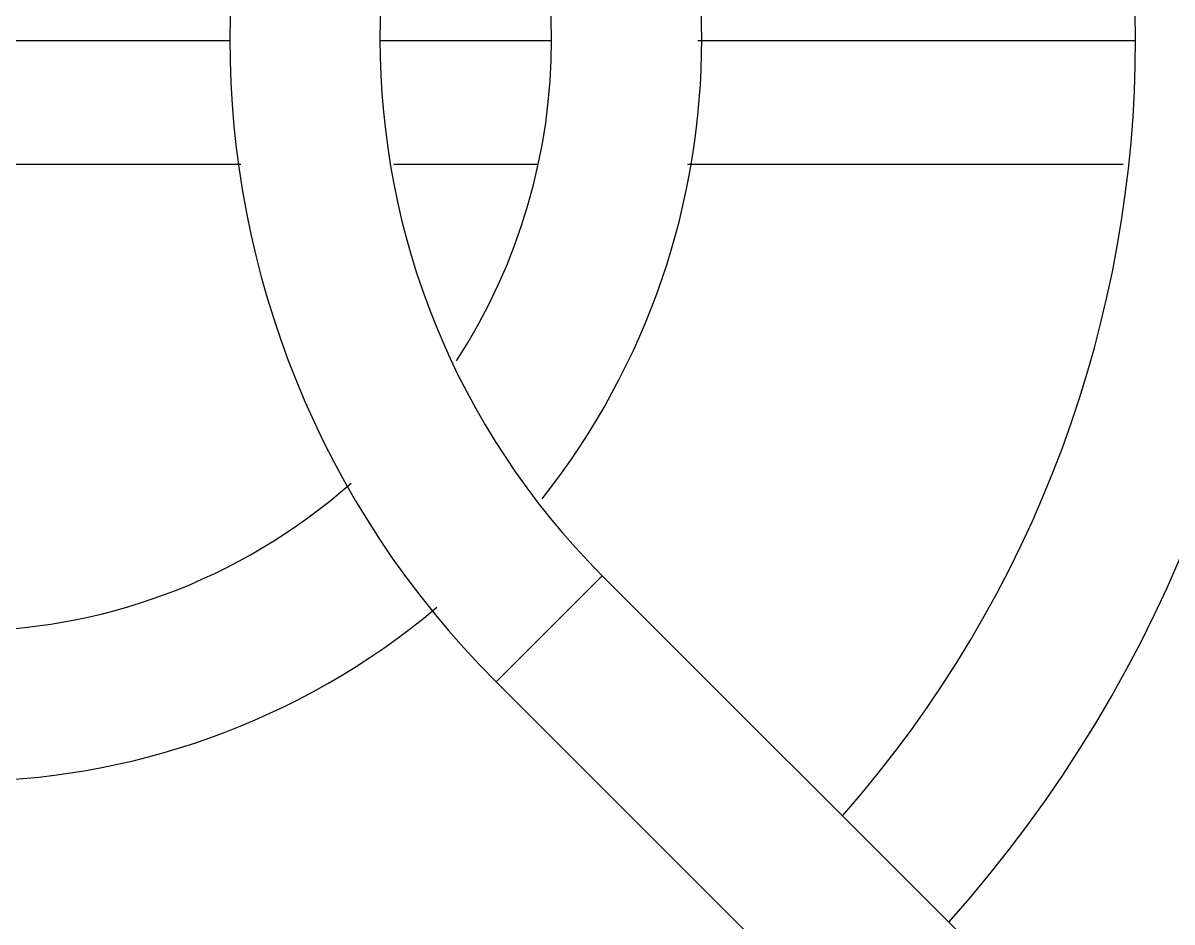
# Model space of a CAD drawing. Header units: millimetres. Extents: x -3 to 101, y -1 to 128.
# Drawn here: x 10.366 to 11.744, y 37.641 to 38.719 of the extents above; entities that cross this region are included whole.
import ezdxf

# ---------------------------------------------------------------- set-up
doc = ezdxf.new("R2010")
doc.units = ezdxf.units.MM

msp = doc.modelspace()

# ---------------------------------------------------------------- linework, layer by layer
for p, q in [((9.9589, 38.6981), (10.6144, 38.6981)), ((10.7944, 38.6981), (10.9998, 38.6981)), ((11.1751, 38.6981), (11.6998, 38.6981)), ((9.9526, 38.55), (10.6274, 38.55)), ((10.8109, 38.55), (10.9831, 38.55)), ((11.163, 38.55), (11.6852, 38.55)), ((11.0607, 38.0565), (10.9335, 37.9293)), ((11.0607, 38.0565), (15.1971, 33.9202)), ((10.9335, 37.9293), (15.0698, 33.793))]:
    msp.add_line(p, q)
for centre, radius, start, end in [((10.29, 38.7), 1.59, 318.2569, 41.7431), ((10.29, 38.7), 1.41, 318.6808, 41.3192), ((11.7042, 38.7), 1.09, 135, 225), ((11.7042, 38.7), 0.91, 135, 225), ((10.29, 38.7), 0.89, 321.72, 38.28), ((10.29, 38.7), 0.71, 327.0841, 32.9159), ((10.29, 38.7), 0.71, 228.599, 311.401), ((10.29, 38.7), 0.89, 229.9644, 310.0356)]:
    msp.add_arc(centre, radius, start, end)

doc.saveas('drawing.dxf')
